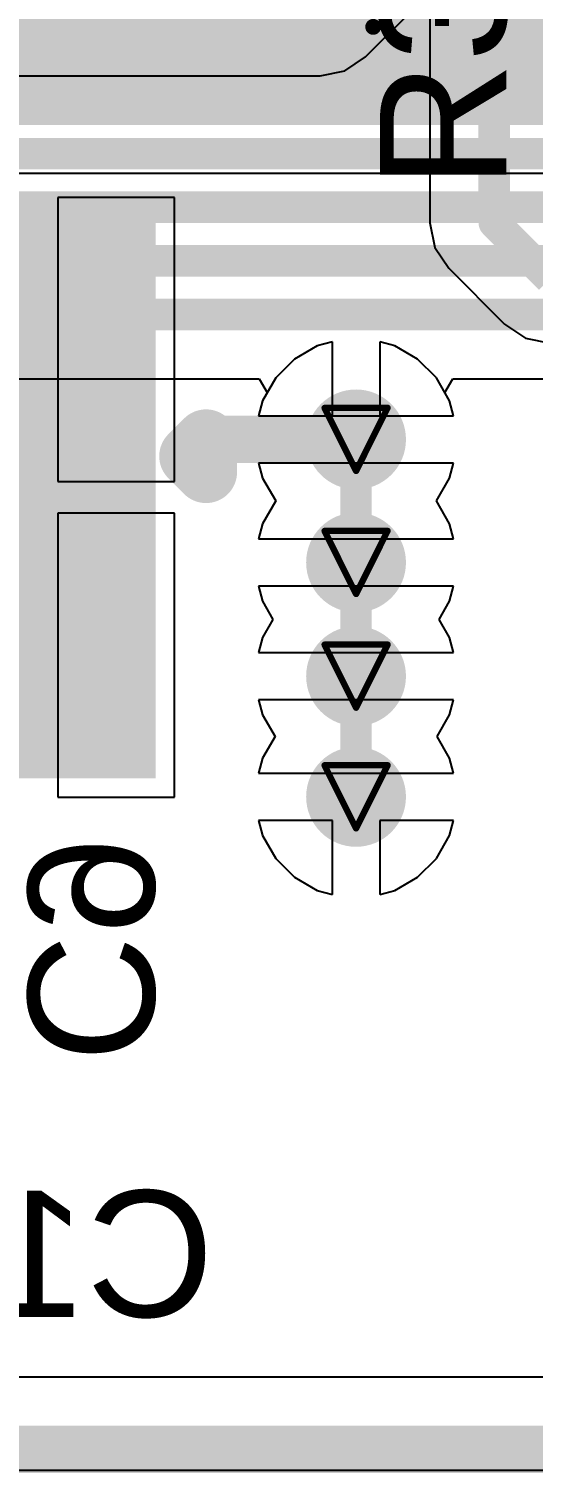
# Model space of a CAD drawing. Header units: inches. Extents: x -21 to 276, y -5 to 220.
# Drawn here: x 30.08 to 34.14, y 36.08 to 47.7 of the extents above; entities that cross this region are included whole.
import ezdxf

# ---------------------------------------------------------------- set-up
doc = ezdxf.new("R2010")
doc.units = ezdxf.units.IN
for name, color, linetype in [('Bottom Layer', 5, 'Continuous'), ('Bottom Overlay', 54, 'Continuous'), ('Bottom Paste', 16, 'Continuous'), ('Bottom Solder', 6, 'Continuous'), ('Drill Drawing', 1, 'Continuous'), ('Ground', 16, 'Continuous'), ('Power + Signal', 76, 'Continuous'), ('Top Layer', 1, 'Continuous'), ('Top Overlay', 2, 'Continuous'), ('Top Solder', 216, 'Continuous'), ('Via Holes', 16, 'Continuous')]:
    doc.layers.add(name, color=color, linetype=linetype)
doc.styles.add('Arial', font='', dxfattribs={"height": 0.2})
doc.styles.get('Arial').set_extended_font_data('Arial')

# ---------------------------------------------------------------- blocks, each defined once
blk = doc.blocks.new('TO263_3__B_64')
at = {"layer": 'Bottom Layer'}
blk.add_hatch(color=5, dxfattribs=at).paths.add_polyline_path([(-3.353, 6.731), (-1.727, 6.731), (-1.727, 2.413), (-3.353, 2.413)])
at = {"layer": 'Bottom Paste'}
blk.add_hatch(color=16, dxfattribs=at).paths.add_polyline_path([(-3.353, 6.731), (-1.727, 6.731), (-1.727, 2.413), (-3.353, 2.413)])
at = {"layer": 'Bottom Solder'}
blk.add_hatch(color=6, dxfattribs=at).paths.add_polyline_path([(-3.454, 6.833), (-1.626, 6.833), (-1.626, 2.311), (-3.454, 2.311)])
at = {"layer": 'Bottom Overlay'}
for points in [[(-3.861, 4.369, 0.5, 0.5, 0), (-3.861, 4.115, 0.5, 0.5, 0)], [(-3.734, 4.242, 0.5, 0.5, 0), (-3.861, 4.369, 0.5, 0.5, 0)], [(-3.734, 4.242, 0.5, 0.5, 0), (-3.861, 4.115, 0.5, 0.5, 0)], [(-5.207, 0.787, 0.127, 0.127, 0), (-5.207, 0.559, 0.127, 0.127, 0)], [(5.182, 0.787, 0.127, 0.127, 0), (-5.207, 0.787, 0.127, 0.127, 0)]]:
    blk.add_lwpolyline(points, format="xyseb", dxfattribs=at)
for points in [[(-3.986, 4.369, 0.25, 0.25, 1), (-3.736, 4.369, 0.25, 0.25, 1)], [(-3.986, 4.369, 0.25, 0.25, 1), (-3.736, 4.369, 0.25, 0.25, 1)], [(-3.859, 4.242, 0.25, 0.25, 1), (-3.609, 4.242, 0.25, 0.25, 1)], [(-3.859, 4.242, 0.25, 0.25, 1), (-3.609, 4.242, 0.25, 0.25, 1)], [(-3.986, 4.115, 0.25, 0.25, 1), (-3.736, 4.115, 0.25, 0.25, 1)], [(-3.986, 4.115, 0.25, 0.25, 1), (-3.736, 4.115, 0.25, 0.25, 1)], [(-5.239, 0.787, 0.0635, 0.0635, 1), (-5.175, 0.787, 0.0635, 0.0635, 1)], [(-5.239, 0.787, 0.0635, 0.0635, 1), (-5.175, 0.787, 0.0635, 0.0635, 1)]]:
    blk.add_lwpolyline(points, format="xyseb", close=True, dxfattribs=at)

msp = doc.modelspace()

# ---------------------------------------------------------------- hatches: boundary and pattern name
at = {"layer": 'Bottom Layer'}
for points in [[(27.646, 47.316), (33.234, 47.316), (33.234, 49.396), (27.646, 49.396)], [(27.659, 46.929), (58.692, 46.929), (58.692, 48.209), (27.659, 48.209)]]:
    msp.add_hatch(color=5, dxfattribs=at).paths.add_polyline_path(points)
h = msp.add_hatch(color=5, dxfattribs=at)
edge = h.paths.add_edge_path()
edge.add_arc((32.715, 44.399), 0.3, 0, 360)
h = msp.add_hatch(color=5, dxfattribs=at)
edge = h.paths.add_edge_path()
edge.add_arc((32.715, 43.409), 0.3, 0, 360)
h = msp.add_hatch(color=5, dxfattribs=at)
edge = h.paths.add_edge_path()
edge.add_arc((32.715, 42.494), 0.3, 0, 360)
h = msp.add_hatch(color=5, dxfattribs=at)
edge = h.paths.add_edge_path()
edge.add_arc((32.715, 41.523), 0.3, 0, 360)
at = {"layer": 'Bottom Solder'}
h = msp.add_hatch(color=6, dxfattribs=at)
edge = h.paths.add_edge_path()
edge.add_arc((32.715, 44.399), 0.402, 0, 360)
h = msp.add_hatch(color=6, dxfattribs=at)
edge = h.paths.add_edge_path()
edge.add_arc((32.715, 43.409), 0.402, 0, 360)
h = msp.add_hatch(color=6, dxfattribs=at)
edge = h.paths.add_edge_path()
edge.add_arc((32.715, 42.494), 0.402, 0, 360)
h = msp.add_hatch(color=6, dxfattribs=at)
edge = h.paths.add_edge_path()
edge.add_arc((32.715, 41.523), 0.402, 0, 360)
at = {"layer": 'Ground'}
h = msp.add_hatch(color=16, dxfattribs=at)
edge = h.paths.add_edge_path()
edge.add_arc((32.715, 44.399), 0.3, 0, 360)
h = msp.add_hatch(color=16, dxfattribs=at)
edge = h.paths.add_edge_path()
edge.add_arc((32.715, 43.409), 0.3, 0, 360)
h = msp.add_hatch(color=16, dxfattribs=at)
edge = h.paths.add_edge_path()
edge.add_arc((32.715, 42.494), 0.3, 0, 360)
h = msp.add_hatch(color=16, dxfattribs=at)
edge = h.paths.add_edge_path()
edge.add_arc((32.715, 41.523), 0.3, 0, 360)
at = {"layer": 'Power + Signal'}
h = msp.add_hatch(color=76, dxfattribs=at)
edge = h.paths.add_edge_path()
edge.add_arc((32.715, 44.399), 0.3, 0, 360)
h = msp.add_hatch(color=76, dxfattribs=at)
edge = h.paths.add_edge_path()
edge.add_arc((32.715, 43.409), 0.3, 0, 360)
h = msp.add_hatch(color=76, dxfattribs=at)
edge = h.paths.add_edge_path()
edge.add_arc((32.715, 42.494), 0.3, 0, 360)
h = msp.add_hatch(color=76, dxfattribs=at)
edge = h.paths.add_edge_path()
edge.add_arc((32.715, 41.523), 0.3, 0, 360)
at = {"layer": 'Top Layer'}
h = msp.add_hatch(color=1, dxfattribs=at)
edge = h.paths.add_edge_path()
edge.add_arc((32.715, 44.399), 0.3, 0, 360)
h = msp.add_hatch(color=1, dxfattribs=at)
edge = h.paths.add_edge_path()
edge.add_arc((32.715, 43.409), 0.3, 0, 360)
h = msp.add_hatch(color=1, dxfattribs=at)
edge = h.paths.add_edge_path()
edge.add_arc((32.715, 42.494), 0.3, 0, 360)
h = msp.add_hatch(color=1, dxfattribs=at)
edge = h.paths.add_edge_path()
edge.add_arc((32.715, 41.523), 0.3, 0, 360)
at = {"layer": 'Top Solder'}
h = msp.add_hatch(color=216, dxfattribs=at)
edge = h.paths.add_edge_path()
edge.add_arc((32.715, 44.399), 0.402, 0, 360)
h = msp.add_hatch(color=216, dxfattribs=at)
edge = h.paths.add_edge_path()
edge.add_arc((32.715, 43.409), 0.402, 0, 360)
h = msp.add_hatch(color=216, dxfattribs=at)
edge = h.paths.add_edge_path()
edge.add_arc((32.715, 42.494), 0.402, 0, 360)
h = msp.add_hatch(color=216, dxfattribs=at)
edge = h.paths.add_edge_path()
edge.add_arc((32.715, 41.523), 0.402, 0, 360)
at = {"layer": 'Via Holes'}
h = msp.add_hatch(color=7, dxfattribs=at)
edge = h.paths.add_edge_path()
edge.add_arc((32.715, 44.399), 0.15, 0, 360)
h = msp.add_hatch(color=7, dxfattribs=at)
edge = h.paths.add_edge_path()
edge.add_arc((32.715, 43.409), 0.15, 0, 360)
h = msp.add_hatch(color=7, dxfattribs=at)
edge = h.paths.add_edge_path()
edge.add_arc((32.715, 42.494), 0.15, 0, 360)
h = msp.add_hatch(color=7, dxfattribs=at)
edge = h.paths.add_edge_path()
edge.add_arc((32.715, 41.523), 0.15, 0, 360)

# ---------------------------------------------------------------- linework, layer by layer
at = {"layer": 'Bottom Layer'}
for p, q in [((28.796, 46.541), (57.701, 46.541)), ((31.253, 46.347), (30.313, 46.347)), ((30.313, 46.347), (30.313, 44.061)), ((31.253, 44.061), (31.253, 46.347)), ((32.403, 45.152), (32.219, 45.046)), ((32.525, 45.185), (32.403, 45.152)), ((32.525, 44.59), (32.525, 45.185)), ((33.027, 45.152), (32.906, 45.185)), ((32.906, 45.185), (32.906, 44.59)), ((33.211, 45.046), (33.027, 45.152)), ((32.219, 45.046), (32.069, 44.895)), ((33.362, 44.895), (33.211, 45.046)), ((32.069, 44.895), (31.962, 44.711)), ((33.468, 44.711), (33.362, 44.895)), ((31.962, 44.711), (31.93, 44.59)), ((33.501, 44.59), (33.468, 44.711)), ((31.93, 44.59), (32.525, 44.59)), ((32.906, 44.59), (33.501, 44.59)), ((33.501, 44.209), (31.93, 44.209)), ((31.93, 44.209), (31.962, 44.087)), ((33.468, 44.087), (33.501, 44.209)), ((30.313, 44.061), (31.253, 44.061)), ((31.962, 44.087), (32.068, 43.904)), ((33.362, 43.904), (33.468, 44.087)), ((32.068, 43.904), (31.962, 43.72)), ((33.468, 43.72), (33.362, 43.904)), ((31.253, 43.807), (30.313, 43.807)), ((30.313, 43.807), (30.313, 41.521)), ((31.253, 41.521), (31.253, 43.807)), ((31.962, 43.72), (31.93, 43.599)), ((33.501, 43.599), (33.468, 43.72)), ((31.93, 43.599), (33.501, 43.599)), ((33.501, 43.218), (31.93, 43.218)), ((31.93, 43.218), (31.962, 43.097)), ((33.468, 43.097), (33.501, 43.218)), ((31.962, 43.097), (32.046, 42.951)), ((33.384, 42.951), (33.468, 43.097)), ((32.046, 42.951), (31.962, 42.806)), ((33.468, 42.806), (33.384, 42.951)), ((31.962, 42.806), (31.93, 42.685)), ((33.501, 42.685), (33.468, 42.806)), ((31.93, 42.685), (33.501, 42.685)), ((33.501, 42.304), (31.93, 42.304)), ((31.93, 42.304), (31.962, 42.182)), ((33.468, 42.182), (33.501, 42.304)), ((31.962, 42.182), (32.063, 42.008)), ((33.368, 42.008), (33.468, 42.182)), ((32.063, 42.008), (31.962, 41.834)), ((33.468, 41.834), (33.368, 42.008)), ((31.962, 41.834), (31.93, 41.713)), ((33.501, 41.713), (33.468, 41.834)), ((31.93, 41.713), (33.501, 41.713)), ((30.313, 41.521), (31.253, 41.521)), ((32.525, 41.332), (31.93, 41.332)), ((31.93, 41.332), (31.962, 41.211)), ((32.525, 40.737), (32.525, 41.332)), ((33.501, 41.332), (32.906, 41.332)), ((32.906, 41.332), (32.906, 40.737)), ((33.468, 41.211), (33.501, 41.332)), ((31.962, 41.211), (32.069, 41.026)), ((33.362, 41.026), (33.468, 41.211)), ((32.069, 41.026), (32.219, 40.876)), ((33.211, 40.876), (33.362, 41.026)), ((32.219, 40.876), (32.403, 40.77)), ((33.027, 40.77), (33.211, 40.876)), ((32.403, 40.77), (32.525, 40.737)), ((32.906, 40.737), (33.027, 40.77)), ((53.976, 36.101), (14.52, 36.101))]:
    msp.add_line(p, q, dxfattribs=at)
for points in [[(32.715, 43.409, 0.254, 0.254, 0), (32.715, 44.399, 0.254, 0.254, 0)], [(32.715, 42.494, 0.254, 0.254, 0), (32.715, 43.409, 0.254, 0.254, 0)], [(32.715, 41.523, 0.254, 0.254, 0), (32.715, 42.494, 0.254, 0.254, 0)]]:
    msp.add_lwpolyline(points, format="xyseb", dxfattribs=at)
for points in [[(32.652, 44.399, 0.127, 0.127, 1), (32.779, 44.399, 0.127, 0.127, 1)], [(32.652, 43.409, 0.127, 0.127, 1), (32.779, 43.409, 0.127, 0.127, 1)], [(32.652, 43.409, 0.127, 0.127, 1), (32.779, 43.409, 0.127, 0.127, 1)], [(32.652, 42.494, 0.127, 0.127, 1), (32.779, 42.494, 0.127, 0.127, 1)], [(32.652, 42.494, 0.127, 0.127, 1), (32.779, 42.494, 0.127, 0.127, 1)], [(32.652, 41.523, 0.127, 0.127, 1), (32.779, 41.523, 0.127, 0.127, 1)]]:
    msp.add_lwpolyline(points, format="xyseb", close=True, dxfattribs=at)
at = {"layer": 'Drill Drawing'}
for points in [[(32.461, 44.653, 0.0508, 0.0508, 0), (32.969, 44.653, 0.0508, 0.0508, 0)], [(32.461, 44.653, 0.0508, 0.0508, 0), (32.715, 44.145, 0.0508, 0.0508, 0)], [(32.715, 44.145, 0.0508, 0.0508, 0), (32.969, 44.653, 0.0508, 0.0508, 0)], [(32.461, 43.663, 0.0508, 0.0508, 0), (32.969, 43.663, 0.0508, 0.0508, 0)], [(32.461, 43.663, 0.0508, 0.0508, 0), (32.715, 43.155, 0.0508, 0.0508, 0)], [(32.715, 43.155, 0.0508, 0.0508, 0), (32.969, 43.663, 0.0508, 0.0508, 0)], [(32.461, 42.748, 0.0508, 0.0508, 0), (32.969, 42.748, 0.0508, 0.0508, 0)], [(32.461, 42.748, 0.0508, 0.0508, 0), (32.715, 42.24, 0.0508, 0.0508, 0)], [(32.715, 42.24, 0.0508, 0.0508, 0), (32.969, 42.748, 0.0508, 0.0508, 0)], [(32.461, 41.777, 0.0508, 0.0508, 0), (32.969, 41.777, 0.0508, 0.0508, 0)], [(32.461, 41.777, 0.0508, 0.0508, 0), (32.715, 41.269, 0.0508, 0.0508, 0)], [(32.715, 41.269, 0.0508, 0.0508, 0), (32.969, 41.777, 0.0508, 0.0508, 0)]]:
    msp.add_lwpolyline(points, format="xyseb", dxfattribs=at)
for points in [[(32.449, 44.653, 0.0254, 0.0254, 1), (32.474, 44.653, 0.0254, 0.0254, 1)], [(32.449, 44.653, 0.0254, 0.0254, 1), (32.474, 44.653, 0.0254, 0.0254, 1)], [(32.956, 44.653, 0.0254, 0.0254, 1), (32.982, 44.653, 0.0254, 0.0254, 1)], [(32.956, 44.653, 0.0254, 0.0254, 1), (32.982, 44.653, 0.0254, 0.0254, 1)], [(32.703, 44.145, 0.0254, 0.0254, 1), (32.728, 44.145, 0.0254, 0.0254, 1)], [(32.703, 44.145, 0.0254, 0.0254, 1), (32.728, 44.145, 0.0254, 0.0254, 1)], [(32.449, 43.663, 0.0254, 0.0254, 1), (32.474, 43.663, 0.0254, 0.0254, 1)], [(32.449, 43.663, 0.0254, 0.0254, 1), (32.474, 43.663, 0.0254, 0.0254, 1)], [(32.956, 43.663, 0.0254, 0.0254, 1), (32.982, 43.663, 0.0254, 0.0254, 1)], [(32.956, 43.663, 0.0254, 0.0254, 1), (32.982, 43.663, 0.0254, 0.0254, 1)], [(32.703, 43.155, 0.0254, 0.0254, 1), (32.728, 43.155, 0.0254, 0.0254, 1)], [(32.703, 43.155, 0.0254, 0.0254, 1), (32.728, 43.155, 0.0254, 0.0254, 1)], [(32.449, 42.748, 0.0254, 0.0254, 1), (32.474, 42.748, 0.0254, 0.0254, 1)], [(32.449, 42.748, 0.0254, 0.0254, 1), (32.474, 42.748, 0.0254, 0.0254, 1)], [(32.956, 42.748, 0.0254, 0.0254, 1), (32.982, 42.748, 0.0254, 0.0254, 1)], [(32.956, 42.748, 0.0254, 0.0254, 1), (32.982, 42.748, 0.0254, 0.0254, 1)], [(32.703, 42.24, 0.0254, 0.0254, 1), (32.728, 42.24, 0.0254, 0.0254, 1)], [(32.703, 42.24, 0.0254, 0.0254, 1), (32.728, 42.24, 0.0254, 0.0254, 1)], [(32.449, 41.777, 0.0254, 0.0254, 1), (32.474, 41.777, 0.0254, 0.0254, 1)], [(32.449, 41.777, 0.0254, 0.0254, 1), (32.474, 41.777, 0.0254, 0.0254, 1)], [(32.956, 41.777, 0.0254, 0.0254, 1), (32.982, 41.777, 0.0254, 0.0254, 1)], [(32.956, 41.777, 0.0254, 0.0254, 1), (32.982, 41.777, 0.0254, 0.0254, 1)], [(32.703, 41.269, 0.0254, 0.0254, 1), (32.728, 41.269, 0.0254, 0.0254, 1)], [(32.703, 41.269, 0.0254, 0.0254, 1), (32.728, 41.269, 0.0254, 0.0254, 1)]]:
    msp.add_lwpolyline(points, format="xyseb", close=True, dxfattribs=at)
at = {"layer": 'Ground'}
for p, q in [((32.403, 45.152), (32.219, 45.046)), ((32.525, 45.185), (32.403, 45.152)), ((32.525, 44.59), (32.525, 45.185)), ((33.027, 45.152), (32.906, 45.185)), ((32.906, 45.185), (32.906, 44.59)), ((33.211, 45.046), (33.027, 45.152)), ((32.219, 45.046), (32.069, 44.895)), ((33.362, 44.895), (33.211, 45.046)), ((32.069, 44.895), (31.962, 44.711)), ((33.468, 44.711), (33.362, 44.895)), ((31.962, 44.711), (31.93, 44.59)), ((33.501, 44.59), (33.468, 44.711)), ((31.93, 44.59), (32.525, 44.59)), ((32.906, 44.59), (33.501, 44.59)), ((33.501, 44.209), (31.93, 44.209)), ((31.93, 44.209), (31.962, 44.087)), ((33.468, 44.087), (33.501, 44.209)), ((31.962, 44.087), (32.068, 43.904)), ((33.362, 43.904), (33.468, 44.087)), ((32.068, 43.904), (31.962, 43.72)), ((33.468, 43.72), (33.362, 43.904)), ((31.962, 43.72), (31.93, 43.599)), ((33.501, 43.599), (33.468, 43.72)), ((31.93, 43.599), (33.501, 43.599)), ((33.501, 43.218), (31.93, 43.218)), ((31.93, 43.218), (31.962, 43.097)), ((33.468, 43.097), (33.501, 43.218)), ((31.962, 43.097), (32.046, 42.951)), ((33.384, 42.951), (33.468, 43.097)), ((32.046, 42.951), (31.962, 42.806)), ((33.468, 42.806), (33.384, 42.951)), ((31.962, 42.806), (31.93, 42.685)), ((33.501, 42.685), (33.468, 42.806)), ((31.93, 42.685), (33.501, 42.685)), ((33.501, 42.304), (31.93, 42.304)), ((31.93, 42.304), (31.962, 42.182)), ((33.468, 42.182), (33.501, 42.304)), ((31.962, 42.182), (32.063, 42.008)), ((33.368, 42.008), (33.468, 42.182)), ((32.063, 42.008), (31.962, 41.834)), ((33.468, 41.834), (33.368, 42.008)), ((31.962, 41.834), (31.93, 41.713)), ((33.501, 41.713), (33.468, 41.834)), ((31.93, 41.713), (33.501, 41.713)), ((32.525, 41.332), (31.93, 41.332)), ((31.93, 41.332), (31.962, 41.211)), ((32.525, 40.737), (32.525, 41.332)), ((33.501, 41.332), (32.906, 41.332)), ((32.906, 41.332), (32.906, 40.737)), ((33.468, 41.211), (33.501, 41.332)), ((31.962, 41.211), (32.069, 41.026)), ((33.362, 41.026), (33.468, 41.211)), ((32.069, 41.026), (32.219, 40.876)), ((33.211, 40.876), (33.362, 41.026)), ((32.219, 40.876), (32.403, 40.77)), ((33.027, 40.77), (33.211, 40.876)), ((32.403, 40.77), (32.525, 40.737)), ((32.906, 40.737), (33.027, 40.77))]:
    msp.add_line(p, q, dxfattribs=at)
for points in [[(31.444, 44.327, 0.254, 0.254, 0), (31.515, 44.399, 0.254, 0.254, 0)], [(31.515, 44.399, 0.381, 0.381, 0), (32.715, 44.399, 0.381, 0.381, 0)]]:
    msp.add_lwpolyline(points, format="xyseb", dxfattribs=at)
for points in [[(31.42, 44.399, 0.191, 0.191, 1), (31.611, 44.399, 0.191, 0.191, 1)], [(31.452, 44.399, 0.127, 0.127, 1), (31.579, 44.399, 0.127, 0.127, 1)], [(32.62, 44.399, 0.191, 0.191, 1), (32.81, 44.399, 0.191, 0.191, 1)], [(31.38, 44.327, 0.127, 0.127, 1), (31.507, 44.327, 0.127, 0.127, 1)]]:
    msp.add_lwpolyline(points, format="xyseb", close=True, dxfattribs=at)
at = {"layer": 'Power + Signal'}
for p, q in [((20.359, 44.886), (31.936, 44.886)), ((31.936, 44.886), (32, 44.776)), ((33.431, 44.776), (33.494, 44.886)), ((33.494, 44.886), (39.976, 44.886)), ((32, 44.776), (31.962, 44.711)), ((33.468, 44.711), (33.431, 44.776)), ((31.962, 44.711), (31.93, 44.59)), ((33.501, 44.59), (33.468, 44.711)), ((31.93, 44.59), (33.501, 44.59)), ((33.501, 44.209), (31.93, 44.209)), ((31.93, 44.209), (31.962, 44.087)), ((33.468, 44.087), (33.501, 44.209)), ((31.962, 44.087), (32.068, 43.904)), ((33.362, 43.904), (33.468, 44.087)), ((32.068, 43.904), (31.962, 43.72)), ((33.468, 43.72), (33.362, 43.904)), ((31.962, 43.72), (31.93, 43.599)), ((33.501, 43.599), (33.468, 43.72)), ((31.93, 43.599), (33.501, 43.599)), ((33.501, 43.218), (31.93, 43.218)), ((31.93, 43.218), (31.962, 43.097)), ((33.468, 43.097), (33.501, 43.218)), ((31.962, 43.097), (32.046, 42.951)), ((33.384, 42.951), (33.468, 43.097)), ((32.046, 42.951), (31.962, 42.806)), ((33.468, 42.806), (33.384, 42.951)), ((31.962, 42.806), (31.93, 42.685)), ((33.501, 42.685), (33.468, 42.806)), ((31.93, 42.685), (33.501, 42.685)), ((33.501, 42.304), (31.93, 42.304)), ((31.93, 42.304), (31.962, 42.182)), ((33.468, 42.182), (33.501, 42.304)), ((31.962, 42.182), (32.063, 42.008)), ((33.368, 42.008), (33.468, 42.182)), ((32.063, 42.008), (31.962, 41.834)), ((33.468, 41.834), (33.368, 42.008)), ((31.962, 41.834), (31.93, 41.713)), ((33.501, 41.713), (33.468, 41.834)), ((31.93, 41.713), (33.501, 41.713)), ((32.525, 41.332), (31.93, 41.332)), ((31.93, 41.332), (31.962, 41.211)), ((32.525, 40.737), (32.525, 41.332)), ((33.501, 41.332), (32.906, 41.332)), ((32.906, 41.332), (32.906, 40.737)), ((33.468, 41.211), (33.501, 41.332)), ((31.962, 41.211), (32.069, 41.026)), ((33.362, 41.026), (33.468, 41.211)), ((32.069, 41.026), (32.219, 40.876)), ((33.211, 40.876), (33.362, 41.026)), ((32.219, 40.876), (32.403, 40.77)), ((33.027, 40.77), (33.211, 40.876)), ((32.403, 40.77), (32.525, 40.737)), ((32.906, 40.737), (33.027, 40.77))]:
    msp.add_line(p, q, dxfattribs=at)
for points in [[(23.635, 47.563, 0.254, 0.254, 0), (57.777, 47.563, 0.254, 0.254, 0)], [(23.456, 47.131, 0.254, 0.254, 0), (57.593, 47.131, 0.254, 0.254, 0)], [(23.278, 46.699, 0.254, 0.254, 0), (57.364, 46.699, 0.254, 0.254, 0)], [(23.099, 46.268, 0.254, 0.254, 0), (57.147, 46.268, 0.254, 0.254, 0)], [(22.897, 45.836, 0.254, 0.254, 0), (42.772, 45.836, 0.254, 0.254, 0)], [(9.17, 45.404, 0.254, 0.254, 0), (42.414, 45.404, 0.254, 0.254, 0)]]:
    msp.add_lwpolyline(points, format="xyseb", dxfattribs=at)
at = {"layer": 'Top Layer'}
for p, q in [((32.792, 47.477), (33.193, 47.878)), ((33.31, 47.829), (33.31, 46.143)), ((32.624, 47.364), (32.792, 47.477)), ((17.965, 47.325), (32.425, 47.325)), ((32.425, 47.325), (32.624, 47.364)), ((33.31, 46.143), (33.35, 45.944)), ((33.35, 45.944), (33.462, 45.776)), ((33.462, 45.776), (33.911, 45.327)), ((33.911, 45.327), (34.079, 45.215)), ((34.079, 45.215), (34.278, 45.175)), ((32.403, 45.152), (32.219, 45.046)), ((32.525, 45.185), (32.403, 45.152)), ((32.525, 44.59), (32.525, 45.185)), ((33.027, 45.152), (32.906, 45.185)), ((32.906, 45.185), (32.906, 44.59)), ((33.211, 45.046), (33.027, 45.152)), ((32.219, 45.046), (32.069, 44.895)), ((33.362, 44.895), (33.211, 45.046)), ((32.069, 44.895), (31.962, 44.711)), ((33.468, 44.711), (33.362, 44.895)), ((31.962, 44.711), (31.93, 44.59)), ((33.501, 44.59), (33.468, 44.711)), ((31.93, 44.59), (32.525, 44.59)), ((32.906, 44.59), (33.501, 44.59)), ((33.501, 44.209), (31.93, 44.209)), ((31.93, 44.209), (31.962, 44.087)), ((33.468, 44.087), (33.501, 44.209)), ((31.962, 44.087), (32.068, 43.904)), ((33.362, 43.904), (33.468, 44.087)), ((32.068, 43.904), (31.962, 43.72)), ((33.468, 43.72), (33.362, 43.904)), ((31.962, 43.72), (31.93, 43.599)), ((33.501, 43.599), (33.468, 43.72)), ((31.93, 43.599), (33.501, 43.599)), ((33.501, 43.218), (31.93, 43.218)), ((31.93, 43.218), (31.962, 43.097)), ((33.468, 43.097), (33.501, 43.218)), ((31.962, 43.097), (32.046, 42.951)), ((33.384, 42.951), (33.468, 43.097)), ((32.046, 42.951), (31.962, 42.806)), ((33.468, 42.806), (33.384, 42.951)), ((31.962, 42.806), (31.93, 42.685)), ((33.501, 42.685), (33.468, 42.806)), ((31.93, 42.685), (33.501, 42.685)), ((33.501, 42.304), (31.93, 42.304)), ((31.93, 42.304), (31.962, 42.182)), ((33.468, 42.182), (33.501, 42.304)), ((31.962, 42.182), (32.063, 42.008)), ((33.368, 42.008), (33.468, 42.182)), ((32.063, 42.008), (31.962, 41.834)), ((33.468, 41.834), (33.368, 42.008)), ((31.962, 41.834), (31.93, 41.713)), ((33.501, 41.713), (33.468, 41.834)), ((31.93, 41.713), (33.501, 41.713)), ((32.525, 41.332), (31.93, 41.332)), ((31.93, 41.332), (31.962, 41.211)), ((32.525, 40.737), (32.525, 41.332)), ((33.501, 41.332), (32.906, 41.332)), ((32.906, 41.332), (32.906, 40.737)), ((33.468, 41.211), (33.501, 41.332)), ((31.962, 41.211), (32.069, 41.026)), ((33.362, 41.026), (33.468, 41.211)), ((32.069, 41.026), (32.219, 40.876)), ((33.211, 40.876), (33.362, 41.026)), ((32.219, 40.876), (32.403, 40.77)), ((33.027, 40.77), (33.211, 40.876)), ((32.403, 40.77), (32.525, 40.737)), ((32.906, 40.737), (33.027, 40.77)), ((34.71, 36.854), (20.134, 36.854))]:
    msp.add_line(p, q, dxfattribs=at)
for points in [[(33.828, 46.143, 0.254, 0.254, 0), (33.828, 49.418, 0.254, 0.254, 0)], [(33.828, 46.143, 0.254, 0.254, 0), (34.278, 45.693, 0.254, 0.254, 0)], [(19.893, 36.271, 0.381, 0.381, 0), (49.229, 36.271, 0.381, 0.381, 0)]]:
    msp.add_lwpolyline(points, format="xyseb", dxfattribs=at)
msp.add_lwpolyline([(33.765, 46.143, 0.127, 0.127, 1), (33.892, 46.143, 0.127, 0.127, 1)], format="xyseb", close=True, dxfattribs=at)
msp.add_lwpolyline([(33.765, 46.143, 0.127, 0.127, 1), (33.892, 46.143, 0.127, 0.127, 1)], format="xyseb", close=True, dxfattribs=at)

# ---------------------------------------------------------------- block references
at = {"rotation": 180}
msp.add_blockref('TO263_3__B_64', (27.646, 48.506), dxfattribs=at)

# ---------------------------------------------------------------- texts
at = {"layer": 'Bottom Overlay', "style": 'Arial', "text_generation_flag": 2}
msp.add_text('C9', height=1.016, rotation=270, dxfattribs=at).set_placement((30.074, 39.387))
msp.add_text('C12', height=1.016, dxfattribs=at).set_placement((31.572, 37.338))
at = {"layer": 'Top Overlay', "style": 'Arial'}
msp.add_text('R33', height=1.016, rotation=90, dxfattribs=at).set_placement((33.924, 46.412))

doc.saveas('drawing.dxf')
